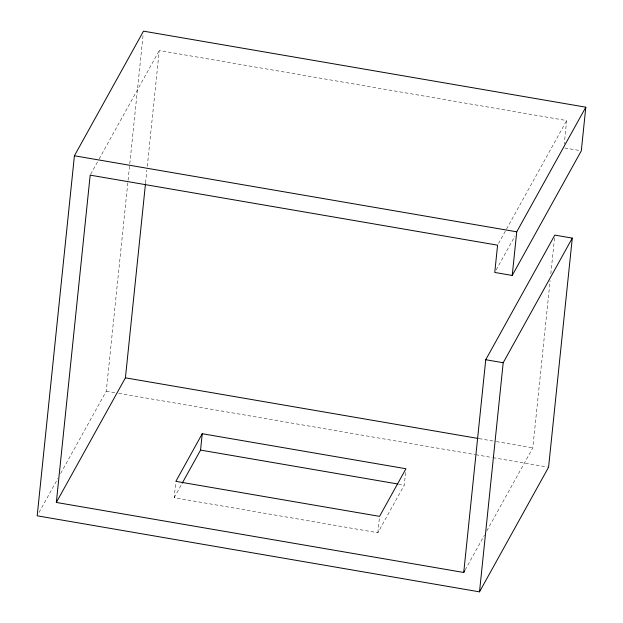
<?xml version="1.0" encoding="UTF-8"?>
<svg xmlns="http://www.w3.org/2000/svg" width="623" height="623" viewBox="0 0 623 623"><rect width="100%" height="100%" fill="white"/><g stroke="black" fill="none" stroke-linecap="round" stroke-linejoin="round"><path stroke-width="0.47" stroke-dasharray="3.12 2.34" d="M60.68 473.425L106.26 391.189L127.98 181.168M128.081 180.203L129.685 164.713M129.786 163.748L143.095 35.02M145.587 182.796L146.88 170.243M147.285 166.38L159.262 50.518L566.665 120.551L564.236 144.061M405.557 472.592L404.257 485.107L377.865 532.735L174.16 497.715L175.655 483.277M377.865 532.735L379.454 517.331M486.765 530.944L532.821 447.859L550.117 280.56M550.818 273.793L554.618 237.044M90.654 174.292L98.644 159.877M99.112 159.036L159.262 50.518M39.062 512.425L57.861 478.511M174.16 497.715L181.706 484.11M498.525 243.476L506.04 229.91M506.515 229.062L566.665 120.551M496.173 269.907L514.972 235.992M465.147 569.936L484.414 535.18M564.765 147.978L580.387 150.665M479.134 438.631L495.433 441.434M496.391 441.598L532.821 447.859M106.26 391.189L114.881 392.677M118.713 393.331L474.866 454.556M475.824 454.72L492.1 457.516M493.058 457.679L547.625 467.063M398.525 484.118L404.257 485.107"/><path stroke-width="0.93" d="M74.417 155.773L37.185 515.813L479.508 591.85L548.583 467.227L572.28 238.111L554.82 235.105L485.738 359.728L463.738 572.482L56.335 502.45L90.179 175.141L497.582 245.174L494.763 272.446L512.223 275.452L581.306 150.828L585.815 107.187L143.492 31.15L74.417 155.773L516.74 231.811L585.815 107.187M56.335 502.45L125.418 377.826L145.486 183.762M182.173 483.261L200.559 450.094L202.249 433.725L405.955 468.745L379.555 516.366L175.857 481.353L202.249 433.725M479.508 591.85L503.197 362.734L572.28 238.111M512.223 275.452L516.74 231.811M463.738 572.482L464.68 570.785M485.738 359.728L503.197 362.734M125.418 377.826L478.176 438.467M200.559 450.094L397.567 483.954"/></g></svg>
